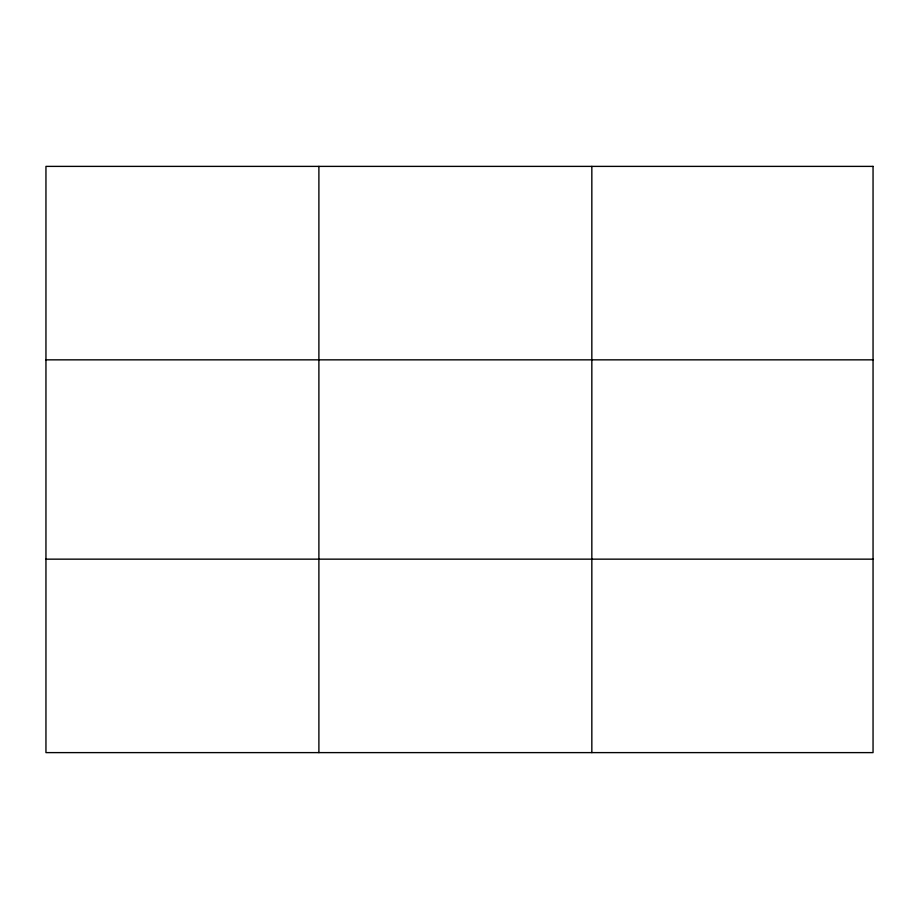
<?xml version="1.0" encoding="UTF-8"?>
<svg xmlns="http://www.w3.org/2000/svg" width="919" height="919" viewBox="0 0 919 919"><rect width="100%" height="100%" fill="white"/><g stroke="black" fill="none" stroke-linecap="round" stroke-linejoin="round"><path stroke-width="1.38" d="M318.893 166.385L318.893 752.615M591.836 166.385L591.836 752.615M45.95 359.846L873.05 359.846M45.95 559.154L873.05 559.154M873.05 166.385L873.05 752.615L45.95 752.615L45.95 166.385L873.05 166.385"/></g></svg>
